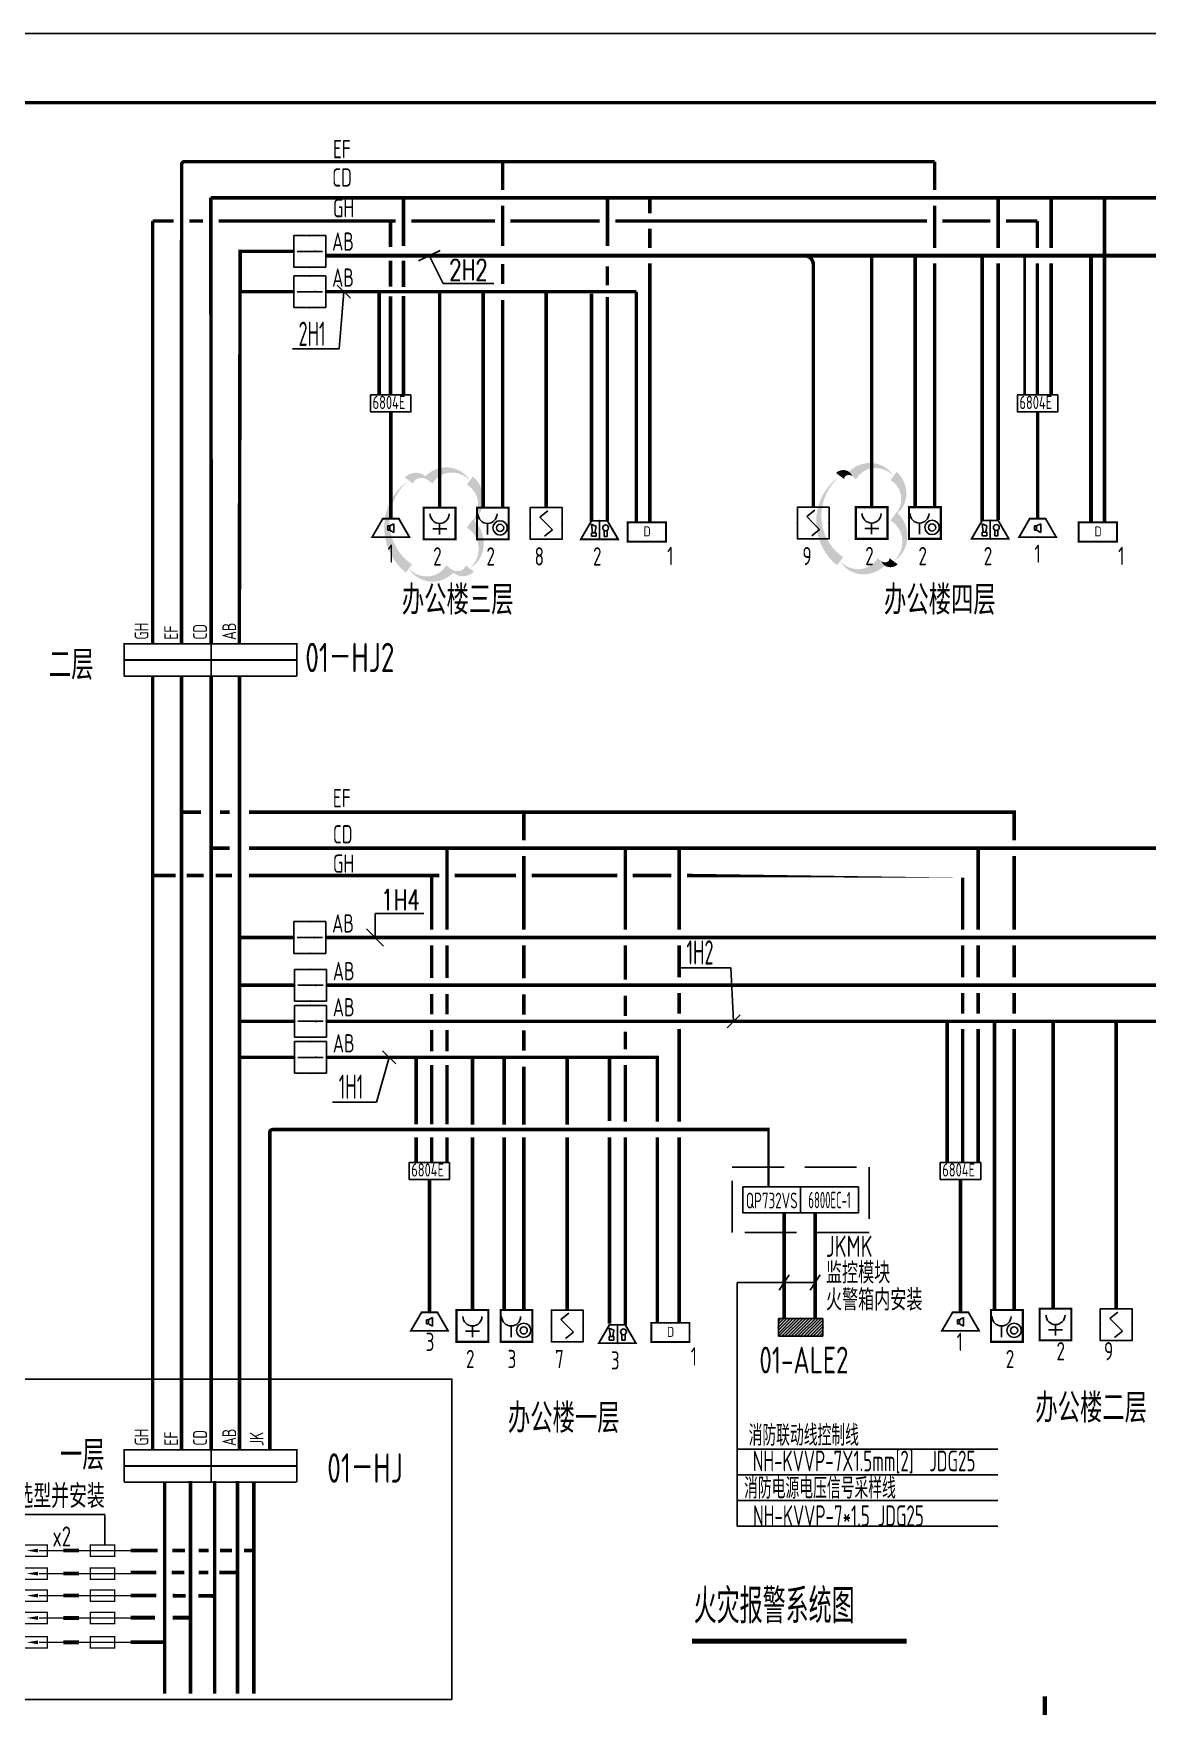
# Model space of a CAD drawing. Extents: x 6250600 to 6678662, y -692028 to -290561.
# Drawn here: x 6620441 to 6636556, y -354139 to -329927 of the extents above; entities that cross this region are included whole.
import ezdxf
from ezdxf.enums import TextEntityAlignment as Align

# ---------------------------------------------------------------- set-up
doc = ezdxf.new("R2010")
doc.units = 0
doc.header["$LTSCALE"] = 1000
doc.header["$MEASUREMENT"] = 0
doc.linetypes.add('DASH', pattern=[0.35, 0.25, -0.1])
doc.linetypes.add('DOTE', pattern=[2.4200000000000004, 2, -0.2, 0.02, -0.2])
doc.layers.get('0').update_dxf_attribs({"linetype": 'CONTINUOUS'})
for name, color, linetype in [('DIM-消防', 3, 'CONTINUOUS'), ('ELEMENT', 3, 'CONTINUOUS'), ('EQUIP-消防', 3, 'CONTINUOUS'), ('EQUIP-箱柜', 3, 'CONTINUOUS'), ('PUB_TEXT', 7, 'CONTINUOUS'), ('PUB_TITLE', 4, 'CONTINUOUS'), ('SIG_TEXT', 7, 'CONTINUOUS'), ('WINDOW', 4, 'CONTINUOUS'), ('WIRE-消防', 5, 'CONTINUOUS'), ('WIRE-照明', 1, 'CONTINUOUS'), ('底图', 251, 'CONTINUOUS'), ('电信', 7, 'CONTINUOUS'), ('电气', 7, 'CONTINUOUS')]:
    doc.layers.add(name, color=color, linetype=linetype)
doc.layers.add('DIM_MODI', color=6, linetype='CONTINUOUS', plot=False)
doc.styles.add('_TCH_DIM', font='SIMPLEX', dxfattribs={"bigfont": 'GBCBIG'})
doc.styles.add('_TCH_LABEL', font='COMPLEX', dxfattribs={"bigfont": 'GBCBIG'})
doc.styles.add('_TEL_DIM', font='sceie.shx', dxfattribs={"width": 0.8, "height": 3.5, "bigfont": 'sceic.shx'})
doc.styles.add('sce', font='sceie.shx', dxfattribs={"width": 0.8, "height": 400, "bigfont": 'sceic.shx'})
doc.styles.add('SCEI', font='sceie.shx', dxfattribs={"width": 0.8, "height": 400, "bigfont": 'sceic.shx'})
doc.styles.add('sceie', font='sceie.shx', dxfattribs={"width": 0.7, "bigfont": 'sceic.shx'})
doc.styles.get("Standard").update_dxf_attribs({"font": 'GBENOR', "bigfont": 'GBCBIG'})
doc.styles.add('TG_LINETYPE', font='SIMPLEX', dxfattribs={"width": 0.8, "height": 3, "bigfont": 'HZTXT'})
doc.linetypes.add('TG_F', pattern='A,2,-0.4,["F",TG_LINETYPE,S=0.1,R=0,X=-0.28,Y=-0.15],0', length=2.4)
doc.linetypes.add('TG_H', pattern='A,2,-0.45,["H",TG_LINETYPE,S=0.1,R=0,X=-0.33,Y=-0.15],0', length=2.45)

# ---------------------------------------------------------------- blocks, each defined once
blk = doc.blocks.new('$equip$00001590')
for p, q in [((0.5, 0), (-0.5, 0)), ((-0.5, 0), (-0.5, -1)), ((0.5, -1), (0.5, 0)), ((-0.4000000000014552, -0.5), (0.4000000000014552, -0.5)), ((-0.5, -1), (0.5, -1))]:
    blk.add_line(p, q)
for p in [(0, 0), (-0.5, -0.5), (0.5, -0.5), (0, -1)]:
    blk.add_point(p)
blk.add_solid([(0.4000000000014552, -0.5), (0.1407724735690863, -0.4652443670674984), (0.1407724735690863, -0.5347556401411566)])
at = {"flags": 9}
blk.add_attdef('A', (0, 0), '', height=2e-05, dxfattribs=at)
blk.add_attdef('B', text='', height=0.4, dxfattribs=at).set_placement((0.8250000000007276, -0.6774810443112074), align=Align.MIDDLE_CENTER)
blk = doc.blocks.new('$equip$00002677')
for p, q in [((-0.299679680589179, 0.6986369468286284), (-0.7026802913169377, 0)), ((0.3003203194020898, 0.6986369468286284), (-0.299679680603731, 0.6986369468286284)), ((0.7026802913169377, 0), (0.3003203194166417, 0.6986369468286284)), ((-0.7026802913169377, 0), (0.7026802913169377, 0)), ((-0.1168397812361945, 0.4211829385531018), (-0.1168397812361945, 0.2599029385528411)), ((-0.1168397812361945, 0.4211829385531018), (-0.03619978122151224, 0.4211829385531018)), ((-0.03619978122151224, 0.2599029385528411), (-0.1168397812361945, 0.2599029385528411)), ((-0.03619978122151224, 0.4211829385531018), (0.1181129782125936, 0.502683664613869)), ((-0.03619978122151224, 0.4211829385531018), (-0.03619978122151224, 0.2599029385528411)), ((0.1181129782125936, 0.1728438630962046), (-0.03619978122151224, 0.2599029385528411)), ((0.1181129782125936, 0.502683664613869), (0.1181129782125936, 0.1728438630962046))]:
    blk.add_line(p, q)
at = {"const_width": 0.06666666666666667}
for points in [[(-0.299679680589179, 0.6986369468286284), (0.3003203194166417, 0.6986369468286284), (0.7026802913242136, 0), (-0.7026802913169377, 0), (-0.2996796805746271, 0.6986369468304474), (0.3003203194166417, 0.6986369468304474)], [(-0.2996796805819031, 0.6986369468286284), (0.3003203194239177, 0.6986369468286284), (0.7026802913169377, 0), (-0.7026802913096617, 0), (-0.2996796805819031, 0.6986369468286284), (0.3003203194239177, 0.6986369468286284)]]:
    blk.add_lwpolyline(points, dxfattribs=at)
for p in [(0.0003203193991794251, 0.6986369468286284), (-0.5011799859494204, 0.3493184734143142), (0, 0), (0.5015003053631517, 0.3493184734143142)]:
    blk.add_point(p)
at = {"color": 7, "flags": 1}
for tag, height, p in [('A', 2e-05, (0, 0)), ('B', 0.4, (0.9607538544587442, 0.2991300234298251))]:
    blk.add_attdef(tag, text='', height=height, dxfattribs=at).set_placement(p, align=Align.MIDDLE_CENTER)
blk = doc.blocks.new('$Equip$00002649')
for p, q in [((-0.5, 0.5), (-0.5, -0.5)), ((0.5, 0.5), (-0.5, 0.5)), ((-0.2000000000116415, 0.2000000000043656), (0.04999999998835847, 0.4000000000014552)), ((0, 0), (-0.2000000000116415, 0.2000000000043656)), ((0, 0), (0.1999999999825377, -0.1999999999970896)), ((0.5, -0.5), (0.5, 0.5)), ((-0.5, -0.5), (0.5, -0.5)), ((0.1999999999825377, -0.1999999999970896), (-0.0500000000174623, -0.4000000000014552))]:
    blk.add_line(p, q)
at = {"const_width": 0.04}
blk.add_lwpolyline([(-0.5, 0.5), (0.5, 0.5), (0.5, -0.5), (-0.5, -0.5), (-0.5, 0.5), (0.5, 0.5)], dxfattribs=at)
for p in [(-0.5, 0), (0, 0.5), (0.5, 0), (0, -0.5)]:
    blk.add_point(p)
at = {"color": 7, "flags": 1}
for tag, height, p in [('A', 2e-05, (0, 0)), ('B', 0.4, (0.7619185979783651, -0.207799414958572))]:
    blk.add_attdef(tag, text='', height=height, dxfattribs=at).set_placement(p, align=Align.MIDDLE_CENTER)
blk = doc.blocks.new('$equip$00002656')
for p, q in [((-0.5, 1), (-0.5, 0)), ((0.5, 1), (-0.5, 1)), ((0.5, 0), (0.5, 1)), ((-0.5, 0), (0.5, 0)), ((-0.2185336870898027, 0.3306395092586172), (0.2221149462566245, 0.3306395092586172)), ((0, 0.5), (0, 0.1500000000014552))]:
    blk.add_line(p, q)
at = {"const_width": 0.06666666666666667}
blk.add_lwpolyline([(-0.5, 1), (0.5, 1), (0.5, 0), (-0.5, 0), (-0.5, 1), (0.5, 1)], dxfattribs=at)
blk.add_arc((0, 0.7999999999956344), 0.3, 180, 0)
for p in [(0, 1), (-0.5, 0.5), (0, 0), (0.5, 0.5)]:
    blk.add_point(p)
at = {"color": 7, "flags": 1}
for tag, height, p in [('A', 2e-05, (0, 0)), ('B', 0.4, (0.7619185979783651, 0.292200585034152))]:
    blk.add_attdef(tag, text='', height=height, dxfattribs=at).set_placement(p, align=Align.MIDDLE_CENTER)
blk = doc.blocks.new('$equip$00002679')
for p, q in [((-0.2996796805819031, 0.6986369468322664), (-0.7026802913169377, 0)), ((0.3003203194093658, 0.6986369468322664), (-0.299679680596455, 0.6986369468322664)), ((0.3003203194239177, 0.6986369468322664), (-0.2996796805819031, 0.6986369468322664)), ((0.0003203194210072979, 0.6986369468322664), (0.0003203194210072979, 0)), ((0.7026802913169377, 0), (0.3003203194239177, 0.6986369468322664)), ((-0.7026802913169377, 0), (0.7026802913169377, 0)), ((-0.2635199135474977, 0.2490828612462792), (-0.3035199135338189, 0.5690828612459882)), ((-0.3035199135338189, 0.5690828612459882), (-0.1275199135343428, 0.4890828612442419)), ((-0.3035199135338189, 0.2490828612462792), (-0.3035199135338189, 0.1130828612404002)), ((-0.1275199135343428, 0.2490828612462792), (-0.3035199135338189, 0.2490828612462792)), ((-0.3035199135338189, 0.1130828612404002), (-0.1275199135343428, 0.1130828612404002)), ((-0.1275199135343428, 0.4890828612442419), (-0.1675199135497678, 0.2490828612462792)), ((-0.1275199135343428, 0.1130828612404002), (-0.1275199135343428, 0.2490828612462792)), ((0.1736264291102998, 0.1102877192861342), (0.1736264291102998, 0.3383182315337763)), ((0.2936264291056432, 0.1102877192861342), (0.1736264291102998, 0.1102877192861342)), ((0.2936264291056432, 0.3383182315337763), (0.2936264291056432, 0.1102877192861342))]:
    blk.add_line(p, q)
at = {"const_width": 0.06666666666666667}
for points in [[(-0.2996796805819031, 0.6986369468322664), (0.3003203194239177, 0.6986369468322664), (0.7026802913242136, 0), (-0.7026802913169377, 0), (-0.2996796805819031, 0.6986369468322664), (0.3003203194239177, 0.6986369468322664)], [(-0.2993593611754477, 0.6986369468286284), (0.3006406388303731, 0.6986369468286284), (0.703000610737945, 0), (-0.7023599719032063, 0), (-0.2993593611608958, 0.6986369468286284), (0.3006406388303731, 0.6986369468286284)]]:
    blk.add_lwpolyline(points, dxfattribs=at)
blk.add_circle((0.2336264290934196, 0.4302877192858432), 0.1108305042920649)
for p in [(0.0003203194064553827, 0.6986369468322664), (-0.500859666535689, 0.3493184734143142), (0, 0), (0.5015003053704277, 0.3493184734161332)]:
    blk.add_point(p)
at = {"color": 7, "flags": 1}
for tag, height, p in [('A', 2e-05, (0, 0)), ('B', 0.4, (0.9607538544587442, 0.2991300234280061))]:
    blk.add_attdef(tag, text='', height=height, dxfattribs=at).set_placement(p, align=Align.MIDDLE_CENTER)
blk = doc.blocks.new('$equip$00002655')
for p, q in [((-0.5, 1), (-0.5, 0)), ((0.5, 1), (-0.5, 1)), ((0.5, 0), (0.5, 1)), ((-0.5, 0), (0.5, 0)), ((-0.1694679645588621, 0.5), (-0.1694679645588621, 0.1500000000014552))]:
    blk.add_line(p, q)
at = {"const_width": 0.06666666666666667}
blk.add_lwpolyline([(-0.5, 1), (0.5, 1), (0.5, 0), (-0.5, 0), (-0.5, 1), (0.5, 1)], dxfattribs=at)
for radius in [0.2257869255266924, 0.1128934627633425]:
    blk.add_circle((0.2267693821922876, 0.3601542088654242), radius)
blk.add_arc((-0.1694679645588621, 0.7999999999956344), 0.3, 180, 0)
for p in [(0, 1), (-0.5, 0.5), (0, 0), (0.5, 0.5)]:
    blk.add_point(p)
at = {"color": 7, "flags": 1}
for tag, height, p in [('A', 2e-05, (0, 0)), ('B', 0.4, (0.7619185979783651, 0.292200585041428))]:
    blk.add_attdef(tag, text='', height=height, dxfattribs=at).set_placement(p, align=Align.MIDDLE_CENTER)
blk = doc.blocks.new('$element$00000582')
at = {"const_width": 0.02333333333333333}
for points in [[(0, 0), (0, -1.000000000001819)], [(-0.09999999999854481, -0.2833333333346673), (0.09999999999854481, -0.2833333333328483), (0.09999999999854481, -0.7166666666671517), (-0.09999999999854481, -0.7166666666671517), (-0.1000000000021828, -0.2833333333346673)]]:
    blk.add_lwpolyline(points, dxfattribs=at)
at = {"flags": 9}
blk.add_attdef('S', (0, 0), '', height=6.66666666667e-06, dxfattribs=at)
blk = doc.blocks.new('$element$00000532')
at = {"const_width": 0.02333333333333333}
for points in [[(0, 0), (0, -0.2833333333346673)], [(-0.1000000000003638, -0.2833333333346673), (0.1000000000003638, -0.2833333333328483), (0.1000000000003638, -0.7166666666689707), (-0.1000000000003638, -0.7166666666689707), (-0.1000000000003638, -0.2833333333346673)], [(0, -1.000000000001819), (0, -0.5666666666675155)]]:
    blk.add_lwpolyline(points, dxfattribs=at)
for points in [[(-0.03333333333284827, -0.5500000000010914), (0.03333333333284827, -0.5500000000010914), (0, -0.3500000000003638), (0.03333333333284827, -0.5500000000010914)], [(0.03333333333284827, -0.5500000000010914), (0, -0.3500000000003638), (-0.03333333333284827, -0.5500000000010914), (0.03333333333284827, -0.5500000000010914)], [(0, -0.3666666666667879), (-0.03333333333284827, -0.5666666666675155), (0.03333333333284827, -0.5666666666675155), (0, -0.3666666666667879)]]:
    blk.add_solid(points)
at = {"flags": 9}
blk.add_attdef('S', (0, 0), '', height=6.66666666667e-06, dxfattribs=at)
blk = doc.blocks.new('$equip$00002778')
for p, q in [((0.6499999999941792, 0.6500000000014552), (-0.6499999999941792, 0.6500000000014552)), ((-0.6499999999941792, 0.6500000000014552), (-0.6499999999941792, 0)), ((0.6499999999941792, 0), (0.6499999999941792, 0.6500000000014552)), ((-0.6499999999941792, 0), (0.6499999999941792, 0))]:
    blk.add_line(p, q)
at = {"const_width": 0.06666666666666667}
blk.add_lwpolyline([(-0.6499999999941792, 0.6500000000014552), (-0.6499999999941792, 0), (0.6499999999941792, 0), (0.6499999999941792, 0.6500000000014552), (-0.6499999999941792, 0.6500000000014552), (-0.6499999999941792, 0)], dxfattribs=at)
for p in [(0, 0.6500000000014552), (-0.6499999999941792, 0.3250000000007276), (0, 0), (0.6499999999941792, 0.3250000000007276)]:
    blk.add_point(p)
at = {"color": 7}
blk.add_attdef('$TEXT$', text='', height=0.34, dxfattribs=at).set_placement((0.006237997877178714, 0.3429758970196417), align=Align.MIDDLE_CENTER)
at = {"color": 7, "flags": 1}
for tag, height, p in [('A', 2e-05, (0, 0)), ('B', 0.4, (0.9046029297023779, 0.2456043182437497))]:
    blk.add_attdef(tag, text='', height=height, dxfattribs=at).set_placement(p, align=Align.MIDDLE_CENTER)
blk = doc.blocks.new('*X57')
at = {"color": 0}
for p, q in [((-250, 32.84271247461896), (-82.84271247461896, 200)), ((-250, 68.19805153394634), (-118.1980515339463, 200)), ((-250, 103.5533905932737), (-153.5533905932737, 200)), ((-250, 138.9087296526011), (-188.9087296526011, 200)), ((-250, 174.2640687119285), (-224.2640687119285, 200)), ((-247.4873734152916, 0), (-47.48737341529158, 200)), ((-212.1320343559642, 0), (-12.13203435596424, 200)), ((-176.7766952966369, 0), (23.22330470336314, 200)), ((-141.4213562373095, 0), (58.57864376269053, 200)), ((-106.0660171779821, 0), (93.93398282201788, 200)), ((-70.71067811865474, 0), (129.2893218813453, 200)), ((-35.35533905932737, 0), (164.6446609406726, 200)), ((0, 0), (200, 200)), ((35.35533905932737, 0), (235.3553390593274, 200)), ((70.71067811865474, 0), (250, 179.2893218813453)), ((106.0660171779821, 0), (250, 143.9339828220179)), ((141.4213562373095, 0), (250, 108.5786437626905)), ((176.7766952966369, 0), (250, 73.22330470336315)), ((212.1320343559642, 0), (250, 37.86796564403577)), ((247.4873734152916, 0), (250, 2.512626584708425))]:
    blk.add_line(p, q, dxfattribs=at)
blk = doc.blocks.new('$equip$00001421')
for p, q in [((0.75, 0.5999999999985448), (-0.75, 0.5999999999985448)), ((-0.75, 0.5999999999985448), (-0.75, 0)), ((0.75, 0), (0.75, 0.5999999999985448)), ((-0.75, 0), (0.75, 0))]:
    blk.add_line(p, q)
at = {"const_width": 0.6000000000000001}
blk.add_lwpolyline([(-0.75, 0.2999999999992724), (0.75, 0.2999999999992724)], dxfattribs=at)
for p in [(0, 0.5999999999985448), (-0.75, 0.2999999999992724), (0, 0), (0.75, 0.2999999999992724)]:
    blk.add_point(p)
at = {"xscale": 0.00300000000061118, "yscale": 0.00300000000061118, "zscale": 0.00300000000061118}
blk.add_blockref('*X57', (0, 0), dxfattribs=at)
at = {"style": '_TCH_LABEL', "flags": 9}
blk.add_attdef('A', (0, 0), '', height=2e-05, dxfattribs=at)

msp = doc.modelspace()

# ---------------------------------------------------------------- linework, layer by layer
for p, q in [((6631228.233716058, -348112.7872601307), (6631374.488712673, -347889.2465791253)), ((6631675.640831546, -348112.7872601307), (6631821.895828161, -347889.2465791253))]:
    msp.add_line(p, q)
at = {"color": 4, "linetype": 'Continuous', "const_width": 26.775}
for points in [[(6621752.646028111, -339228.1247701733), (6621752.646028111, -338760.0513772231), (6624250.467846382, -338760.0513772231), (6624250.467846382, -339228.1247701733)], [(6624250.467846382, -339228.1247701733), (6621752.646028111, -339228.1247701733)], [(6621752.646028111, -350891.5979189072), (6621752.646028111, -350423.5245259572), (6624250.467846382, -350423.5245259572), (6624250.467846382, -350891.5979189072)], [(6624250.467846382, -350891.5979189072), (6621752.646028111, -350891.5979189072)]]:
    msp.add_lwpolyline(points, dxfattribs=at)
at = {"color": 3, "const_width": 26.775}
for points in [[(6623011.798861054, -338760.0513772231), (6623011.798861054, -339228.1247701733)], [(6621752.646028111, -338994.0880736983), (6624250.467846382, -338994.0880736983)], [(6623011.798861054, -350423.5245259572), (6623011.798861054, -350891.5979189072)], [(6621752.646028111, -350657.5612224324), (6624250.467846382, -350657.5612224324)]]:
    msp.add_lwpolyline(points, dxfattribs=at)
at = {"color": 1}
msp.add_lwpolyline([(6617663.742025967, -349399.7902592306), (6626493.62915457, -349399.7902592306), (6626493.62915457, -354035.4733166576), (6617663.742025967, -354035.4733166576)], close=True, dxfattribs=at)
at = {"layer": 'DIM-消防'}
for p, q in [((6626008.505717095, -333218.4788092826), (6626323.801719472, -333066.5300321083)), ((6625025.804076311, -333758.9267284637), (6624836.476235649, -333569.5988878012)), ((6625506.259006538, -343133.4348072837), (6625258.771633123, -342885.9474338685)), ((6630473.755051449, -344317.2981763713), (6630663.082892112, -344127.9703357087)), ((6625680.638190691, -344839.628521211), (6625491.310350029, -344650.3006805484))]:
    msp.add_line(p, q, dxfattribs=at)
for points in [[(6626166.153718283, -333142.5044206955), (6626366.797514525, -333545.9403560336)], [(6626366.797514525, -333545.9403560336), (6627101.797514525, -333545.9403560336)], [(6624931.140155979, -333664.2628081325), (6624864.104724129, -334492.9490291669)], [(6624864.104724129, -334492.9490291669), (6624187.771390796, -334492.9490291669)], [(6625382.515319831, -343009.6911205761), (6625382.515319831, -342664.1431792022)], [(6625382.515319831, -342664.1431792022), (6626087.515319831, -342664.1431792022)], [(6630568.41897178, -344222.63425604), (6630529.091087922, -343450.7264778943), (6629799.424421255, -343450.7264778943)], [(6625585.974270361, -344744.9646008797), (6625402.463626684, -345393.9828864348)], [(6625402.463626684, -345393.9828864348), (6624768.796960017, -345393.9828864348)]]:
    msp.add_lwpolyline(points, dxfattribs=at)
at = {"layer": 'DIM_MODI', "color": 1}
for points in [[(6626753.609364265, -337669.5343912509, 0, 150, 0.5), (6626753.609364265, -337019.5343912509, 0, 150, 0.5), (6626753.609364265, -336396.4479813753, 0, 150, 0.5), (6626153.609364265, -336396.4479813753, 0, 150, 0.5), (6625871.497412468, -336396.4479813753, 0, 150, 0.5), (6625871.497412468, -337669.5343912509, 0, 150, 0.5), (6626471.497412468, -337669.5343912509, 0, 150, 0.5)], [(6632882.19295116, -337565.2662268628, 0, 150, 0.5), (6632882.19295116, -336915.2662268628, 0, 150, 0.5), (6632882.19295116, -336331.7646955682, 0, 150, 0.5), (6632282.19295116, -336331.7646955682, 0, 150, 0.5), (6632109.78272872, -336331.7646955682, 0, 150, 0.5), (6632109.78272872, -337565.2662268628, 0, 150, 0.5), (6632709.78272872, -337565.2662268628, 0, 150, 0.5)]]:
    msp.add_lwpolyline(points, format="xyseb", close=True, dxfattribs=at)
at = {"layer": 'PUB_TITLE', "linetype": 'Continuous'}
msp.add_lwpolyline([(6614810.357590052, -371927.2865886525), (6674210.357590052, -371927.2865886525), (6674210.357590052, -329927.2865886525), (6614810.357590052, -329927.2865886525)], close=True, dxfattribs=at)
at = {"layer": 'PUB_TITLE', "const_width": 49.99999999999972}
msp.add_lwpolyline([(6617310.357590052, -370927.2865886525), (6673210.357590052, -370927.2865886525), (6673210.357590052, -330927.2865886525), (6617310.357590052, -330927.2865886525)], close=True, dxfattribs=at)
at = {"layer": 'SIG_TEXT'}
for p, q in [((6631748.768329854, -348001.0169196278), (6630621.633628526, -348001.0169196278)), ((6630621.633628526, -348001.0169196278), (6630621.633628526, -351526.6149053507)), ((6618149.898703595, -351359.9454237979), (6621471.590258428, -351359.9454237979)), ((6621471.590258428, -351359.9454237979), (6621471.590258428, -351798.3672346813))]:
    msp.add_line(p, q, dxfattribs=at)
at = {"layer": 'SIG_TEXT', "linetype": 'DASH', "ltscale": 3}
msp.add_lwpolyline([(6630548.555982676, -346333.2302338525), (6632529.138147995, -346333.2302338525), (6632529.138147995, -347279.4142783815), (6630548.555982676, -347279.4142783815)], close=True, dxfattribs=at)
at = {"layer": 'WINDOW', "color": 4}
for points in [[(6625901.638626783, -335157.4040035319), (6625317.62056052, -335157.4040035319), (6625317.62056052, -335404.88217947), (6625901.638626783, -335404.88217947)], [(6635258.485938431, -335157.4040035319), (6634674.467872169, -335157.4040035319), (6634674.467872169, -335404.88217947), (6635258.485938431, -335404.88217947)], [(6626460.926781267, -346264.1125388865), (6625876.908715003, -346264.1125388865), (6625876.908715003, -346511.5907148246), (6626460.926781267, -346511.5907148246)], [(6634142.773062384, -346264.1125388865), (6633558.754996121, -346264.1125388865), (6633558.754996121, -346511.5907148246), (6634142.773062384, -346511.5907148246)], [(6631538.847065335, -346619.1668855639), (6630702.697841743, -346619.1668855639), (6630702.697841743, -346993.4776266702), (6631538.847065335, -346993.4776266702)], [(6632374.996288927, -346619.1668855639), (6631538.847065335, -346619.1668855639), (6631538.847065335, -346993.4776266702), (6632374.996288927, -346993.4776266702)]]:
    msp.add_lwpolyline(points, close=True, dxfattribs=at)
at = {"layer": 'WIRE-消防', "color": 3, "linetype": 'TG_F', "const_width": 51}
msp.add_lwpolyline([(6633477.828716821, -331782.3988537171), (6622626.211807663, -331782.3988537171, 0.4142135623730951), (6622583.711807663, -331824.8988537171), (6622583.711807663, -333602.5227681631)], format="xyb", dxfattribs=at)
for points in [[(6627228.918787146, -331782.3988537171), (6627228.918787244, -332192.0778921146)], [(6633477.82871682, -332192.0778921152), (6633477.828716821, -331782.3988537171)], [(6622582.982921343, -338760.0513772231), (6622583.711807663, -332427.442386132)], [(6627228.918787244, -332417.0778921146), (6627228.918787146, -333004.2701003747)], [(6633477.828716819, -333030.300838287), (6633477.82871682, -332417.0778921152)], [(6627228.288522224, -333263.5991229003), (6627228.288522224, -333555.0645753762)], [(6633477.828716824, -336769.1810425117), (6633477.828716819, -333255.3008384719)], [(6627228.288522226, -334735.1106530519), (6627228.288522224, -333785.7781613024)], [(6627228.288522225, -336775.3396027186), (6627228.288522226, -334728.9520928448)], [(6622583.08154277, -339228.1247701733), (6622583.081542754, -350423.5245259572)], [(6622583.081542741, -341195.7664957603), (6622862.711026043, -341195.7664957603)], [(6623140.40284845, -341195.7664957603), (6623281.186420549, -341195.7664957603)], [(6623558.878242957, -341195.7664957603), (6623746.491573902, -341197.1483905516)], [(6623746.491573902, -341195.7664957605), (6634627.023819662, -341195.7664957605), (6634627.023819677, -341605.4455341683)], [(6623971.491573902, -341198.805662588), (6624039.170492533, -341199.3041620473)], [(6627533.180038047, -341195.7664957605), (6627533.180038047, -341605.4455341618)], [(6627533.180038047, -341830.4455341618), (6627533.18003806, -342897.1911205668)], [(6634627.023819677, -341830.4455341683), (6634627.023819677, -342897.1911205798)], [(6627533.18003806, -343122.1911205668), (6627533.180038047, -343602.1661522987)], [(6634627.023819677, -343122.1911205798), (6634627.023819678, -343588.1065240838)], [(6634627.023819678, -343813.1065240838), (6634627.023819678, -344110.2855624833)], [(6627533.180038047, -343832.8797382249), (6627533.180038047, -344124.3451906976)], [(6627533.180038047, -344355.0587766268), (6627533.180038047, -344646.524229099)], [(6634627.023819678, -344335.2855624833), (6634627.023819667, -348401.9054766514)], [(6627533.180038046, -345720.1765988697), (6627533.180038047, -344877.2378150288)], [(6627533.180038047, -348401.9054766514), (6627533.180038049, -345901.8226777189)], [(6622713.664378776, -350877.231956529), (6622713.664378774, -353951.8867970153)]]:
    msp.add_lwpolyline(points, dxfattribs=at)
at = {"layer": 'WIRE-消防', "color": 5, "linetype": 'Continuous'}
for points, const_width in [([(6623418.127634312, -338760.0513772231), (6623430.807219311, -333080.7598584781), (6624208.85194376, -333080.7598584807)], 51), ([(6623430.807219311, -333080.7598584818), (6623690.387708719, -333080.7598584802)], 51), ([(6640634.879000398, -333142.8805001666), (6624667.85194376, -333142.4436790538)], 60), ([(6632565.671955758, -336782.1082243156), (6632565.671955758, -333142.6947309359)], 51), ([(6633194.722514552, -336782.1082243156), (6633194.722514552, -333142.7396995847)], 51), ([(6634165.707084306, -336980.2091302234), (6634165.707084307, -333142.8091119134)], 51), ([(6634779.220192871, -335157.4040035319), (6634779.3018634, -333142.8536005251)], 35), ([(6635739.461406961, -337003.4599183992), (6635739.567027193, -333142.7465756974)], 60), ([(6624208.85194376, -333664.2628081325), (6623429.504490754, -333664.2628081359)], 51), ([(6623968.141681705, -333664.2628081336), (6623915.387708719, -333664.2628081299)], 51), ([(6629161.4414383, -333664.2628081334), (6624667.85194376, -333664.2628081325)], 51), ([(6625442.645816875, -334728.9520928448), (6625442.645816876, -333671.5193799189)], 51), ([(6626316.13176116, -334735.1106530519), (6626316.13176116, -333664.2628081329)], 51), ([(6626945.182319954, -334735.1106530519), (6626945.182319952, -333664.2628081329)], 51), ([(6627857.339081016, -334735.1106530516), (6627857.339081018, -333664.2628081331)], 51), ([(6628513.315263126, -334735.1106530516), (6628513.315263125, -333691.9341336123)], 51), ([(6629161.4414383, -337003.4599183991), (6629161.4414383, -333664.2628081334)], 51), ([(6625442.645816876, -335157.4040035319), (6625442.645816874, -334728.9520928448)], 51), ([(6626316.13176116, -336788.2667845224), (6626316.13176116, -334728.9520928448)], 51), ([(6626945.182319953, -336788.2667845224), (6626945.182319954, -334728.9520928448)], 51), ([(6627857.339081018, -336788.2667845224), (6627857.339081016, -334728.9520928448)], 51), ([(6628513.315263125, -336986.3676904303), (6628513.315263126, -334728.9520928448)], 51), ([(6623420.03233174, -350423.5245259572), (6623420.032331726, -339228.1247701733)], 51), ([(6623420.03233173, -343009.6911205754), (6624209.214444143, -343009.6911205761)], 51), ([(6623420.032331731, -343700.6065240751), (6624219.093867567, -343700.6065240758)], 51), ([(6623420.032331732, -344222.7855624771), (6624219.093867567, -344222.7855624778)], 51), ([(6637708.929445595, -348586.4004133348), (6637708.929445597, -344222.7855624775), (6624678.093867567, -344222.7855624778)], 51), ([(6633659.047328391, -346264.1125388865), (6633659.047328391, -344222.7855624776)], 51), ([(6634343.917617395, -348401.9054766514), (6634343.917617396, -344222.7855624776)], 51), ([(6635190.995726411, -348384.9890554654), (6635190.995726413, -344222.7855624776)], 51), ([(6636103.152487476, -348384.9890554654), (6636103.152487476, -344222.7855624775)], 51), ([(6624219.093867567, -344744.9646008797), (6623420.032331733, -344744.9646008797)], 51), ([(6629465.553879519, -345676.8226776484), (6629465.553879548, -344744.9646008795), (6624678.093867567, -344744.9646008797)], 51), ([(6625977.201047274, -345715.5137102399), (6625977.201047274, -344757.2181334356)], 51), ([(6626790.479311871, -345720.1765988697), (6626790.479311871, -344761.8810220654)], 51), ([(6627250.073835775, -345720.1765988697), (6627250.073835775, -344761.8810220654)], 51), ([(6628162.230596839, -345720.1765988697), (6628162.230596839, -344761.8810220654)], 51), ([(6628772.284693545, -345667.4718015383), (6628772.298976914, -344752.798807347)], 51), ([(6625977.201047274, -346264.1125388865), (6625977.201047141, -345901.8226777189)], 51), ([(6626790.479311871, -348401.9054766514), (6626790.47931186, -345901.8226777189)], 51), ([(6627250.073835775, -348401.9054766514), (6627250.073835692, -345901.8226777189)], 51), ([(6628162.230596839, -348401.9054766514), (6628162.23059682, -345901.8226777189)], 51), ([(6628772.238899981, -348599.9825855389), (6628772.281033978, -345901.8226777189)], 51), ([(6629465.553879548, -348578.7758269201), (6629465.553879519, -345901.8226777189)], 51), ([(6626168.917748135, -346511.5907148246), (6626168.917748135, -348433.7549122316)], 51), ([(6633850.764029251, -346511.5907148246), (6633850.764029251, -348433.7549122316)], 51), ([(6623392.515873658, -353951.8867970153), (6623392.515873656, -350877.231956529)], 51)]:
    msp.add_lwpolyline(points, dxfattribs=dict(at, const_width=const_width))
at = {"layer": 'WIRE-消防', "color": 5, "linetype": 'Continuous', "const_width": 51}
msp.add_lwpolyline([(6631721.367697514, -336782.1082243156), (6631721.367697514, -333270.3110274023, 0.4141820764592737), (6631593.881403869, -333142.811028139), (6630814.164872196, -333142.7272079641)], format="xyb", dxfattribs=at)
at = {"layer": 'WIRE-消防', "linetype": 'Continuous'}
for points, const_width in [([(6638380.065455737, -343009.6911205759), (6624668.214444143, -343009.6911205761)], 51), ([(6638389.944879161, -343700.6065240756), (6624678.093867567, -343700.6065240758)], 51), ([(6620874.660406706, -351882.0651701603), (6621101.788670412, -351882.0651701603)], 54.62099999999999), ([(6621849.158197598, -351882.0651701603), (6622235.983270835, -351882.0651701603)], 54.62099999999999), ([(6622447.845467773, -351882.0651701603), (6622634.222759735, -351882.0651701603)], 54.62099999999999), ([(6622828.959263652, -351882.0651701603), (6622976.246583809, -351882.0651701603)], 54.62099999999999), ([(6623140.335829945, -351882.0651701603), (6623312.073104984, -351882.0651701603)], 54.62099999999999), ([(6623484.813501681, -351882.0651701603), (6623656.596116158, -351882.0651701603)], 54.62099999999999), ([(6620874.660406706, -352214.8038067834), (6621101.788670412, -352214.8038067834)], 54.62099999999999), ([(6621849.158197599, -352199.289346298), (6622220.134671972, -352199.289346298)], 54.62099999999999), ([(6622440.755340732, -352199.289346298), (6622621.785404403, -352199.2893462982)], 54.62099999999999), ([(6622459.939276075, -352199.289346298), (6622456.348145245, -352199.289346298)], 54.62099999999999), ([(6622828.959263652, -352199.2893462982), (6622972.516342523, -352199.2893462982)], 54.62099999999999), ([(6623131.697666758, -352199.2893462982), (6623408.131299942, -352199.2893462982)], 54.62099999999999), ([(6620874.660406706, -352533.6184578794), (6621101.788670412, -352533.6184578794)], 54.62099999999999), ([(6621849.158197599, -352532.0279829211), (6622218.247128609, -352533.2263975169)], 54.62099999999999), ([(6622453.547337116, -352534.9159276057), (6622641.191286339, -352536.5993250138)], 54.62099999999999), ([(6622826.649424972, -352537.4965788652), (6623069.783935487, -352538.7685869732)], 54.62099999999999), ([(6620874.660406706, -352856.8778478391), (6621101.788670412, -352856.8778478391)], 54.62099999999999), ([(6621849.158197599, -352853.0650034491), (6622200.747774977, -352853.0650034493)], 54.62099999999999), ([(6622455.518771295, -352853.0650034493), (6622740.977496972, -352853.0650034498)], 54.62099999999999), ([(6620874.660406706, -353209.5758414133), (6621101.788670412, -353209.5758414133)], 54.62099999999999), ([(6621849.158197599, -353205.7629970231), (6622338.558736659, -353205.7629970233)], 54.62099999999999)]:
    msp.add_lwpolyline(points, dxfattribs=dict(at, const_width=const_width))
at = {"layer": 'WIRE-消防', "color": 6, "linetype": 'DOTE', "const_width": 51}
msp.add_lwpolyline([(6623858.991573902, -350423.5245259572), (6623858.991573902, -345831.8226776889, -0.4142135623730951), (6623901.491573902, -345789.3226776889), (6629478.488994184, -345789.3226776889)], format="xyb", dxfattribs=at)
at = {"layer": 'WIRE-消防', "color": 6, "linetype": 'DOTE'}
msp.add_lwpolyline([(6629218.566049795, -345789.322677684, 51, 51, 0), (6631074.635390124, -345789.322677684, 35, 35, 0), (6631074.635390124, -346619.1668855639, 35, 35, 0)], format="xyseb", dxfattribs=at)
at = {"layer": 'WIRE-消防', "color": 6, "linetype": 'DOTE', "const_width": 51}
for points in [[(6631301.361214365, -348522.7583994358), (6631301.361214365, -346993.4776266702)], [(6631748.768329854, -348522.7583994358), (6631748.768329853, -346993.4776266702)], [(6623629.073669571, -353951.8867970153), (6623629.073669574, -350877.9145536532)]]:
    msp.add_lwpolyline(points, dxfattribs=at)
at = {"layer": 'WIRE-照明', "color": 1, "linetype": 'DASH', "const_width": 51}
for points in [[(6623006.34955412, -332304.5778921187), (6623006.56781679, -332545.4741915753)], [(6640987.503264572, -332304.5778921187), (6623006.34955412, -332304.5778921187)], [(6625793.452858284, -332304.5778921189), (6625793.452858284, -333002.0194621566)], [(6628743.323005863, -332304.5778921192), (6628743.323005863, -333004.2701003747)], [(6629356.651419844, -332528.6296391721), (6629356.651419909, -332304.5778921193)], [(6634395.08456212, -332304.5778921198), (6634395.084562082, -333030.3380241377)], [(6635162.226296647, -333030.3691243133), (6635162.22629664, -332304.5778921198)], [(6635934.170055675, -337003.4599183991), (6635934.170055675, -332304.5778921199)], [(6623006.56781679, -332545.4741915753), (6623012.637522073, -338760.0513772231)], [(6629356.651419909, -333029.7738550943), (6629356.651419844, -332753.6296391721)], [(6625792.822593362, -333217.3573574724), (6625792.822593362, -333596.966941694)], [(6628742.692740942, -333294.952277781), (6628742.692740941, -333571.2037684103)], [(6629356.651419909, -334728.9520928587), (6629356.651419909, -333254.7738552792)], [(6634395.084562082, -333255.3380243225), (6634395.084562123, -336969.9429603692)], [(6635162.226296634, -335157.4040035319), (6635162.226296647, -333255.3691244982)], [(6625792.822593362, -333725.2265974549), (6625792.822593362, -334728.952092845)], [(6628742.692740941, -333743.013480549), (6628742.692740942, -334735.1106530516)], [(6625792.822593362, -334728.9520928448), (6625792.822593362, -335157.4040035319)], [(6628742.692740942, -334728.9520928448), (6628742.692740942, -336976.101520576)], [(6629356.651419912, -337003.4599183991), (6629356.651419909, -334728.9520928448)], [(6623011.798861054, -339228.1247701733), (6623011.798861054, -350423.5245259572)], [(6623001.556937247, -341717.945534162), (6623281.186420549, -341717.945534162)], [(6623558.878242957, -341717.945534162), (6623772.929073902, -341717.9455341618)], [(6638007.061240825, -342897.1911205667), (6638007.06124088, -341717.9455341618), (6623746.491573902, -341717.9455341618)], [(6626423.40480101, -341717.9455341618), (6626423.404801017, -342897.1911205668)], [(6629001.705519387, -341717.9455341618), (6629001.705519359, -342897.1911205667)], [(6629782.532686016, -342897.1911205667), (6629782.532686086, -341717.9455341618)], [(6634105.251082127, -341717.9455341618), (6634105.251082094, -342897.1911205798)], [(6626423.404801017, -343122.1911205668), (6626423.40480101, -343597.5032636689)], [(6629001.705519359, -343122.1911205667), (6629001.705519387, -343621.9046597276)], [(6629782.532686086, -343588.1065240754), (6629782.532686016, -343122.1911205667)], [(6634105.251082094, -343122.1911205798), (6634105.251082094, -343588.1065240839)], [(6626423.40480101, -343828.2168495951), (6626423.40480101, -344119.6823020708)], [(6629782.532686086, -344110.2855624775), (6629782.532686086, -343813.1065240754)], [(6634105.251082094, -343813.1065240839), (6634105.251082094, -344110.2855624833)], [(6629001.705519387, -343852.6182456536), (6629001.705519387, -344144.0836981295)], [(6626423.40480101, -344350.395887997), (6626423.40480101, -344658.4535036138)], [(6629001.705519387, -344374.7972840555), (6629001.705519387, -344627.705757479)], [(6629782.532686086, -345676.8226776829), (6629782.532686086, -344335.2855624775)], [(6634105.251082094, -344335.2855624833), (6634105.251082127, -346264.0401262795)], [(6626423.40480101, -344852.8346565466), (6626423.40480101, -345712.2409858955)], [(6629001.705519387, -344852.6818439879), (6629001.705519387, -345676.3213409216)], [(6626423.404801136, -345901.8226777189), (6626423.40480101, -346264.0401262795)], [(6629001.705519389, -345901.8226777189), (6629001.705519387, -348619.0056108462)], [(6629782.532686086, -348582.088628955), (6629782.532686154, -345901.8226776484)], [(6623062.2543824, -350877.231956529), (6623062.254382404, -353951.8867970153)]]:
    msp.add_lwpolyline(points, dxfattribs=at)
at = {"layer": 'WIRE-照明', "color": 4, "linetype": 'TG_H', "const_width": 51}
for points in [[(6622164.50931268, -338760.0513772231), (6622165.204843391, -332641.1296391594)], [(6622165.188189079, -332641.1296391594), (6622471.18721143, -332641.12963917)], [(6622696.211807753, -332641.1296391701), (6622894.161188703, -332641.1296391702)], [(6623119.161296019, -332641.1296391703), (6625680.952858429, -332641.129639171)], [(6625606.905641103, -332641.1296391604), (6625606.905641103, -333016.4601843664)], [(6625905.952858429, -332641.1296391711), (6627116.418787244, -332641.1296391714)], [(6627341.418787244, -332641.1296391715), (6628630.823005899, -332641.1296391719)], [(6628855.823005899, -332641.129639172), (6633365.328716819, -332641.1296391733)], [(6633590.328716819, -332641.1296391735), (6634282.584562082, -332641.1296391737)], [(6634507.584562082, -332641.1296391738), (6634963.122687844, -332641.1296391633)], [(6634963.122687844, -332641.1296391633), (6634963.122687777, -333030.3610525882)], [(6625606.275376181, -333217.3573574724), (6625606.275376181, -333591.7161872922)], [(6634963.122687775, -333255.361052773), (6634963.12268783, -335157.4040035319)], [(6625606.275376181, -333733.4773442836), (6625606.275376184, -334728.952092845)], [(6625606.275376187, -334728.9520928448), (6625606.275376181, -335157.4040035319)], [(6625609.629593652, -335404.88217947), (6625609.629593652, -336948.3684150197)], [(6634966.4769053, -335404.88217947), (6634966.4769053, -336948.3684150197)], [(6622164.606148235, -350423.5245259572), (6622164.606148235, -339228.1247701733)], [(6622181.46735146, -342112.8994057605), (6622499.580177343, -342112.8994057605)], [(6622655.784751288, -342112.8994057605), (6622901.908847881, -342112.8994057605)], [(6623076.355954672, -342112.8994057605), (6623311.973276019, -342112.8994057605)], [(6623558.878242957, -342112.8994057605), (6623746.491573902, -342112.8994057609)], [(6623746.491573902, -342112.8994057609), (6626310.90480101, -342112.8994057609)], [(6626200.23396726, -342112.8994057607), (6626200.23396721, -342897.1911205669)], [(6626535.90480101, -342112.8994057609), (6627420.680038047, -342112.8994057612)], [(6627645.680038047, -342112.8994057612), (6628889.205519385, -342112.8994057607)], [(6629110.297931723, -342112.8994057607), (6629670.03268603, -342112.8994057231)], [(6629114.205519385, -342112.8994057607), (6629670.032686089, -342112.8994057607)], [(6629895.03268603, -342112.8994057156), (6633882.080248377, -342112.8994056039), (6633882.080248372, -342897.1911205798)], [(6626200.23396721, -343122.1911205669), (6626200.23396726, -343597.5032636689)], [(6633882.080248372, -343122.1911205798), (6633882.080248372, -343588.1065240839)], [(6626200.23396726, -343828.2168495951), (6626200.23396726, -344119.6823020708)], [(6633882.080248372, -343813.1065240839), (6633882.080248373, -344110.2855624834)], [(6626200.23396726, -344350.395887997), (6626200.23396726, -344658.4535036138)], [(6633882.080248373, -344335.2855624834), (6633882.080248377, -346264.0401262795)], [(6626200.23396726, -344852.8346565466), (6626200.23396726, -345712.2409858955)], [(6626200.233967278, -345901.8226777189), (6626200.23396726, -346264.0401262795)], [(6622338.453232029, -350885.6596090999), (6622338.453232027, -353951.8867970153)]]:
    msp.add_lwpolyline(points, dxfattribs=at)
at = {"layer": '底图', "color": 0, "const_width": 70}
msp.add_lwpolyline([(6629968.039346526, -353192.719721437), (6633071.334536301, -353192.719721437)], dxfattribs=at)
at = {"layer": '电气'}
for p, q in [((6630621.633628525, -350416.4789517946), (6634392.177517459, -350416.4789517948)), ((6630621.633628524, -350786.5242696467), (6634392.177517459, -350786.5242696467)), ((6630621.633628523, -351156.5695874987), (6634392.177517459, -351156.5695874987)), ((6630621.633628525, -351526.6149053506), (6634392.177517459, -351526.6149053506))]:
    msp.add_line(p, q, dxfattribs=at)
at = {"layer": '电气', "const_width": 60}
msp.add_lwpolyline([(6635071.951307516, -359141.5402608099), (6635071.951307578, -353991.6029821767)], dxfattribs=at)

# ---------------------------------------------------------------- block references
at = {"layer": 'ELEMENT', "xscale": -819.3150000000197, "yscale": 819.3150000000197, "zscale": 819.3150000000002}
for name, p, rotation in [('$element$00000532', (6620055.345406705, -351882.0651701603), 90), ('$element$00000582', (6621849.158197599, -351882.0651701603), 270), ('$element$00000532', (6620055.345406705, -352214.8038067834), 90), ('$element$00000582', (6621849.158197599, -352214.8038067834), 270), ('$element$00000532', (6620055.345406705, -352533.6184578794), 90), ('$element$00000582', (6621849.158197599, -352533.6184578794), 270), ('$element$00000532', (6620055.345406705, -352856.8778478391), 90), ('$element$00000582', (6621849.158197599, -352856.8778478391), 270), ('$element$00000532', (6620055.345406705, -353209.5758414133), 90), ('$element$00000582', (6621849.158197599, -353209.5758414133), 270)]:
    msp.add_blockref(name, p, dxfattribs=dict(at, rotation=rotation))
at = {"layer": 'EQUIP-消防', "color": 3, "linetype": 'Continuous', "xscale": 459, "yscale": 459, "zscale": 459}
for p in [(6624438.35194376, -332851.2598584807), (6624438.35194376, -333434.7628081325), (6624438.714444143, -342780.1911205761), (6624448.593867567, -343471.1065240758), (6624448.593867567, -343993.2855624778), (6624448.593867567, -344515.4646008797)]:
    msp.add_blockref('$equip$00001590', p, dxfattribs=at)
at = {"layer": 'EQUIP-消防'}
for name, p, xscale, yscale, zscale in [('$equip$00002656', (6626316.13176116, -337247.2667845224), 459, 459, 459), ('$equip$00002655', (6627086.735421089, -337247.2667845224), 459, 459, 459), ('$Equip$00002649', (6627857.339081018, -337017.7667845224), 459, 459, 459), ('$Equip$00002649', (6631721.367697514, -337011.6082243156), 459, 459, 459), ('$equip$00002656', (6632565.671955758, -337241.1082243156), 459, 459, 459), ('$equip$00002655', (6633336.275615687, -337241.1082243156), 459, 459, 459), ('$equip$00002677', (6625609.507071481, -337215.5970471816), 382.5, 382.5, 382.5), ('$equip$00002679', (6628627.820218768, -337247.2667845224), 382.5, 382.5, 382.5), ('$equip$00002679', (6634280.212039948, -337241.1082243156), 382.5, 382.5, 382.5), ('$equip$00002677', (6634966.354383131, -337215.5970471816), 382.5, 382.5, 382.5), ('$equip$00002656', (6626790.479311871, -348860.9054766514), 459, 459, 459), ('$equip$00002655', (6627428.583077646, -348860.9054766514), 459, 459, 459), ('$Equip$00002649', (6628162.230596839, -348631.4054766514), 459, 459, 459), ('$equip$00002655', (6634522.426859265, -348860.9054766514), 459, 459, 459), ('$equip$00002656', (6635225.737292112, -348840.3744373212), 459, 459, 459), ('$Equip$00002649', (6636103.152487476, -348614.4890554654), 459, 459, 459), ('$equip$00002677', (6626168.795225966, -348701.6066194128), 382.5, 382.5, 382.5), ('$equip$00002679', (6628886.832997214, -348880.6439840801), 382.5, 382.5, 382.5), ('$equip$00002677', (6633850.641507083, -348701.6066194128), 382.5, 382.5, 382.5)]:
    msp.add_blockref(name, p, dxfattribs=dict(at, xscale=xscale, yscale=yscale, zscale=zscale))
at = {"layer": 'EQUIP-消防', "xscale": 425, "yscale": 425, "zscale": 425}
for p in [(6629314.641308893, -337279.7099183998), (6635838.279558655, -337279.7099183998), (6629654.804305537, -348862.6504133355)]:
    msp.add_blockref('$equip$00002778', p, dxfattribs=at).add_auto_attribs({'$TEXT$': 'D'})
at = {"layer": 'EQUIP-箱柜', "xscale": 430.140375000285, "yscale": 430.140375000285, "zscale": 430.140375000285}
msp.add_blockref('$equip$00001421', (6631538.847065335, -348780.8426244347), dxfattribs=at)

# ---------------------------------------------------------------- texts
at = {"width": 0.8}
for s, height, style, p in [('办公楼三层', 425, 'sceie', (6625770.126646949, -338337.6516831343)), ('办公楼四层', 425, 'sceie', (6632744.744682325, -338337.6516831343)), ('二层', 425, 'sceie', (6620663.87501167, -339277.4382107724)), ('01－HJ2', 425, 'sceie', (6624372.417594684, -339170.1227387793)), ('01-ALE2', 387.1263375000001, 'SCEI', (6630941.357376053, -349318.646826609)), ('办公楼二层', 425, 'sceie', (6634933.537285522, -350030.2777222693)), ('办公楼一层', 425, 'sceie', (6627303.963320225, -350178.4137040337)), ('一层', 425, 'sceie', (6620824.13288613, -350712.82765963)), ('01－HJ', 425, 'sceie', (6624690.108599147, -350899.6672727948))]:
    msp.add_text(s, height=height, dxfattribs=dict(at, style=style)).set_placement(p)
at = {"layer": 'DIM-消防', "color": 7}
for s, height, style, width, p in [('2H2', 297.5, '_TCH_DIM', 0.7058823529411765, (6626454.297514525, -333495.9403560336)), ('2H1', 350, '_TEL_DIM', 0.6400000000000001, (6624275.271390796, -334447.9490291669)), ('1H4', 297.5, '_TCH_DIM', 0.7058823529411765, (6625470.015319831, -342614.1431792022)), ('1H2', 350, '_TEL_DIM', 0.6400000000000001, (6629886.924421255, -343400.7264778943)), ('1H1', 350, '_TEL_DIM', 0.6400000000000001, (6624856.296960017, -345343.9828864348))]:
    msp.add_text(s, height=height, dxfattribs=dict(at, style=style, width=width)).set_placement(p)
at = {"layer": 'PUB_TEXT', "width": 0.8}
for s, height, style, p in [('EF', 264.384, 'SCEI', (6624772.273246858, -331733.1823681179, -25366.75820403907)), ('CD', 264.384, 'SCEI', (6624762.031323052, -332143.1213821426, -25366.75820403907)), ('GH', 264.384, 'SCEI', (6624772.273246858, -332587.3345365468, -25366.75820403907)), ('AB', 264.384, 'SCEI', (6624761.401058129, -333070.2378900885, -25366.75820403907)), ('AB', 264.384, 'SCEI', (6624761.401058129, -333592.4169284904, -25366.75820403907)), ('6804E', 191.25, 'sceie', (6625346.625061425, -335362.3435880516)), ('6804E', 191.25, 'sceie', (6634703.472373074, -335362.3435880516)), ('1', 264.384, 'SCEI', (6625563.377835267, -337586.2502182138, -19017.4586255681)), ('2', 264.384, 'SCEI', (6626223.116058677, -337627.3311692572)), ('2', 264.384, 'SCEI', (6626993.719718606, -337627.3311692572)), ('8', 264.384, 'SCEI', (6627689.646577272, -337627.3311692572)), ('2', 264.384, 'SCEI', (6628534.780011844, -337627.3311692572)), ('1', 264.384, 'SCEI', (6629607.746999054, -337619.7133145849)), ('9', 264.384, 'SCEI', (6631564.12439057, -337622.3269233389)), ('2', 264.384, 'SCEI', (6632472.656253275, -337622.3269233389)), ('2', 264.384, 'SCEI', (6633243.259913204, -337622.3269233389)), ('2', 264.384, 'SCEI', (6634187.171833024, -337622.3269233389)), ('1', 264.384, 'SCEI', (6634920.225146916, -337587.4045325024, -19017.4586255681)), ('1', 264.384, 'SCEI', (6636131.385248816, -337619.7133145849)), ('EF', 264.384, 'SCEI', (6624771.642981936, -341126.3023808247, -25366.75820403907)), ('CD', 264.384, 'SCEI', (6624771.642981936, -341648.4814192264, -25366.75820403907)), ('GH', 264.384, 'SCEI', (6624771.642981936, -342072.6152666588, -25366.75820403907)), ('AB', 264.384, 'SCEI', (6624761.763558512, -342937.8452409343, -25366.75820403907)), ('AB', 264.384, 'SCEI', (6624771.642981936, -343628.760644434, -25366.75820403907)), ('AB', 264.384, 'SCEI', (6624771.642981936, -344150.9396828359, -25366.75820403907)), ('AB', 264.384, 'SCEI', (6624771.642981936, -344673.1187212379, -25366.75820403907)), ('6804E', 191.25, 'sceie', (6625905.913215908, -346469.0521234062)), ('6804E', 191.25, 'sceie', (6633587.759497025, -346469.0521234062)), ('JKMK', 306, 'sceie', (6631904.710650217, -347631.6593510043)), ('监控模块', 306, 'sceie', (6631904.710650217, -348017.0537479371)), ('火警箱内安装', 306, 'sceie', (6631904.710650217, -348407.5954830709)), ('3', 264.384, 'SCEI', (6626113.814540602, -348993.7898498178, -19017.4586255681)), ('1', 264.384, 'SCEI', (6633795.660821719, -348993.7898498178, -19017.4586255681)), ('2', 264.384, 'SCEI', (6635239.533125064, -349129.1841861983)), ('9', 264.384, 'SCEI', (6635926.802136302, -349129.1841861983)), ('2', 264.384, 'SCEI', (6626697.463609388, -349242.1241756747)), ('3', 264.384, 'SCEI', (6627298.611234428, -349242.1241756747)), ('7', 264.384, 'SCEI', (6627985.880245666, -349242.1241756747)), ('3', 264.384, 'SCEI', (6628793.792790289, -349261.8626831034)), ('1', 264.384, 'SCEI', (6629947.909995697, -349202.6538095206)), ('2', 264.384, 'SCEI', (6634505.545119706, -349242.1241756747))]:
    msp.add_text(s, height=height, dxfattribs=dict(at, style=style)).set_placement(p)
at = {"layer": 'PUB_TEXT', "style": 'sceie'}
for s, height, width, p in [('QP732VS', 229.5, 0.7, (6631120.772453539, -346931.0124201744)), ('6800EC-1', 239.0625, 0.55, (6631956.921677132, -346928.6734156013))]:
    msp.add_text(s, height=height, dxfattribs=dict(at, width=width)).set_placement(p, align=Align.CENTER)
at = {"layer": '电信', "style": 'SCEI', "width": 0.85}
for s, p in [('GH', (6622002.956712221, -338700.923772488)), ('AB', (6623273.30511376, -338705.2611829462)), ('EF', (6622431.674030535, -338700.9237724894)), ('CD', (6622850.149425035, -338700.9237724894)), ('GH', (6622002.956712221, -350364.3969212221)), ('EF', (6622431.674030535, -350364.3969212233)), ('CD', (6622850.149425035, -350364.3969212233)), ('AB', (6623273.30511376, -350368.7343316802)), ('JK', (6623669.752402624, -350368.7343316802))]:
    msp.add_text(s, height=198.288, rotation=90, dxfattribs=at).set_placement(p, align=Align.MIDDLE_LEFT)
at = {"layer": '电信'}
for s, height, style, width, p in [('防雷器弱电承包商选型并安装', 339.9999965699066, 'sceie', 0.8, (6618112.95354312, -351265.1337386961)), ('x2', 289, 'sce', 0.8, (6620716.168250564, -351821.3217901206)), ('火灾报警系统图', 500, 'sceie', 0.7, (6629991.427992725, -352934.7922161585))]:
    msp.add_text(s, height=height, dxfattribs=dict(at, style=style, width=width)).set_placement(p)
at = {"layer": '电气', "color": 3, "style": 'sceie', "width": 0.7}
for s, p in [('消防联动线控制线', (6630785.724888873, -350364.9917619005)), ('NH-KVVP-7X1.5mm[2]  JDG25', (6630845.802809945, -350735.0370797529)), ('消防电源电压信号采样线', (6630720.87381422, -351129.823662722)), ('NH-KVVP-7*1.5 JDG25', (6630850.848738772, -351527.957723734))]:
    msp.add_text(s, height=300, rotation=0.005382696002048839, dxfattribs=at).set_placement(p)

doc.saveas('drawing.dxf')
